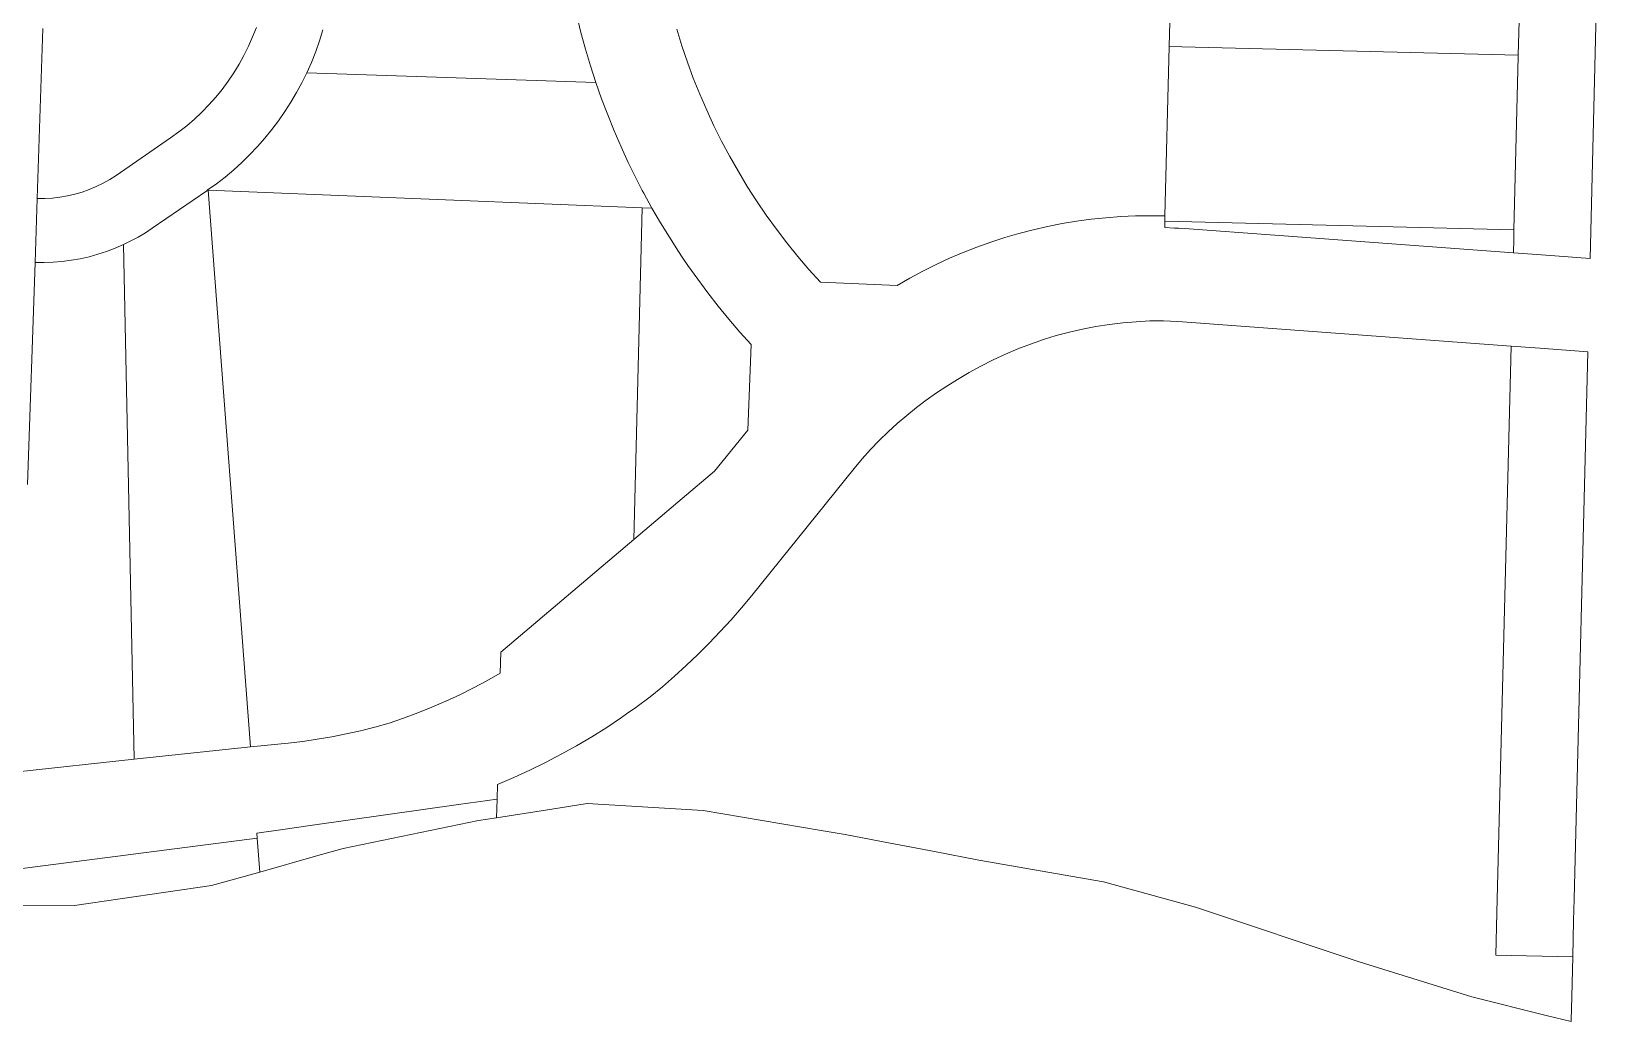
# Model space of a CAD drawing. Header units: feet. Extents: x 865220 to 2774701, y -2240498 to 961524.
# Drawn here: x 2759749 to 2761094, y 950331 to 951181 of the extents above; entities that cross this region are included whole.
import ezdxf

# ---------------------------------------------------------------- set-up
doc = ezdxf.new("R2010")
doc.units = ezdxf.units.FT
doc.header["$LTSCALE"] = 0.015
doc.header["$MEASUREMENT"] = 0
doc.layers.add('Parcels', color=7, linetype='Continuous', lineweight=0)

msp = doc.modelspace()

# ---------------------------------------------------------------- linework, layer by layer
at = {"layer": 'Parcels', "lineweight": 5, "ltscale": 100}
for p, q in [((2760730.4, 951318.2), (2760726.6, 951168.3)), ((2760726.6, 951168.3), (2760730.4, 951318.2)), ((2761030.2, 951310.7), (2761026.5, 951160.8)), ((2761088.2, 950986.3), (2761093.9, 951215.3)), ((2760221.3, 951180.3), (2760217.7, 951194.8)), ((2759759.1, 951183.8), (2759754.1, 951037.9)), ((2759935.7, 951168.5), (2759939.2, 951176.5)), ((2759939.2, 951176.5), (2759942.4, 951184.6)), ((2759999.5, 951182.6), (2759996.6, 951173.1)), ((2760225.2, 951165.9), (2760221.3, 951180.3)), ((2760303.5, 951183.2), (2760307.9, 951169)), ((2759931.8, 951160.7), (2759935.7, 951168.5)), ((2759993.4, 951163.9), (2759989.7, 951154.7)), ((2759996.6, 951173.1), (2759993.4, 951163.9)), ((2760229.5, 951151.6), (2760225.2, 951165.9)), ((2760307.9, 951169), (2760312.7, 951154.9)), ((2760726.6, 951168.3), (2760723, 951022.8)), ((2760737.5, 951168), (2760726.6, 951168.3)), ((2760737.5, 951168), (2760737.5, 951168)), ((2760737.5, 951168), (2761026.5, 951160.8)), ((2759923, 951145.7), (2759927.6, 951153.1)), ((2759927.6, 951153.1), (2759931.8, 951160.7)), ((2759989.7, 951154.7), (2759985.7, 951145.7)), ((2760234.1, 951137.3), (2760229.5, 951151.6)), ((2760312.7, 951154.9), (2760317.8, 951141)), ((2761026.5, 951159.5), (2761022.8, 951010.9)), ((2761022.8, 951010.9), (2761026.5, 951159.5)), ((2761026.5, 951159.5), (2761026.5, 951160.8)), ((2759913, 951131.5), (2759918.1, 951138.5)), ((2759918.1, 951138.5), (2759923, 951145.7)), ((2759981.5, 951137.1), (2759977, 951128.7)), ((2759985.7, 951145.7), (2759981.5, 951137.1)), ((2760234.1, 951137.3), (2759985.7, 951145.7)), ((2760239, 951123.4), (2760234.1, 951137.3)), ((2760234.1, 951137.3), (2760234.1, 951137.3)), ((2760317.8, 951141), (2760323.4, 951127.3)), ((2759901.7, 951118.2), (2759907.5, 951124.7)), ((2759907.5, 951124.7), (2759913, 951131.5)), ((2759977, 951128.7), (2759972.1, 951120.5)), ((2760244.3, 951109.5), (2760239, 951123.4)), ((2760323.4, 951127.3), (2760329.3, 951113.7)), ((2759889.3, 951106), (2759895.6, 951112)), ((2759895.6, 951112), (2759901.7, 951118.2)), ((2759967, 951112.4), (2759961.5, 951104.6)), ((2759972.1, 951120.5), (2759967, 951112.4)), ((2760249.8, 951095.8), (2760244.3, 951109.5)), ((2760329.3, 951113.7), (2760335.5, 951100.2)), ((2759875.9, 951094.9), (2759882.7, 951100.3)), ((2759882.7, 951100.3), (2759889.3, 951106)), ((2759955.8, 951097), (2759949.7, 951089.6)), ((2759961.5, 951104.6), (2759955.8, 951097)), ((2760255.7, 951082.2), (2760249.8, 951095.8)), ((2760335.5, 951100.2), (2760342.1, 951086.9)), ((2759821.9, 951057.6), (2759868.8, 951089.8)), ((2759868.8, 951089.8), (2759875.9, 951094.9)), ((2759943.4, 951082.4), (2759936.9, 951075.5)), ((2759949.7, 951089.6), (2759943.4, 951082.4)), ((2760261.9, 951068.8), (2760255.7, 951082.2)), ((2760342.1, 951086.9), (2760349.1, 951073.8)), ((2759930, 951068.8), (2759923, 951062.4)), ((2759936.9, 951075.5), (2759930, 951068.8)), ((2760268.4, 951055.5), (2760261.9, 951068.8)), ((2760349.1, 951073.8), (2760356.5, 951060.9)), ((2759816.4, 951054.1), (2759821.9, 951057.6)), ((2759915.6, 951056.2), (2759908.1, 951050.4)), ((2759923, 951062.4), (2759915.6, 951056.2)), ((2760274, 951044.7), (2760268.4, 951055.5)), ((2760356.5, 951060.9), (2760364.1, 951048.2)), ((2759780.1, 951040), (2759786.5, 951041.5)), ((2759786.5, 951041.5), (2759792.7, 951043.3)), ((2759792.7, 951043.3), (2759798.9, 951045.5)), ((2759798.9, 951045.5), (2759804.9, 951048)), ((2759804.9, 951048), (2759810.8, 951050.9)), ((2759810.8, 951050.9), (2759816.4, 951054.1)), ((2759899.9, 951044.5), (2759853, 951012.3)), ((2759900.3, 951044.8), (2759899.9, 951044.5)), ((2759908.1, 951050.4), (2759900.3, 951044.8)), ((2759900.3, 951044.8), (2759901.1, 951044.8)), ((2759937.3, 950567), (2759901.1, 951044.8)), ((2759901.1, 951044.8), (2759901.1, 951044.8)), ((2759935.9, 951043.4), (2759901.1, 951044.8)), ((2759935.9, 951043.4), (2760273.8, 951029.8)), ((2760275.2, 951042.4), (2760274, 951044.7)), ((2760282.3, 951029.4), (2760275.2, 951042.4)), ((2760364.1, 951048.2), (2760372.2, 951035.8)), ((2759753.2, 951010.4), (2759754.1, 951037.9)), ((2759754.1, 951037.9), (2759760.7, 951037.8)), ((2759760.7, 951037.8), (2759767.2, 951038.2)), ((2759767.2, 951038.2), (2759773.7, 951038.9)), ((2759773.7, 951038.9), (2759780.1, 951040)), ((2760273.8, 951029.8), (2760266.7, 950745)), ((2760266.7, 950745), (2760273.8, 951029.8)), ((2760282.3, 951029.4), (2760273.8, 951029.8)), ((2760289.6, 951016.9), (2760282.3, 951029.4)), ((2760282.3, 951029.4), (2760282.3, 951029.4)), ((2760372.2, 951035.8), (2760380.5, 951023.5)), ((2760297.2, 951004.5), (2760289.6, 951016.9)), ((2760380.5, 951023.5), (2760389.2, 951011.5)), ((2760622.2, 951013.8), (2760634.6, 951016.3)), ((2760634.6, 951016.3), (2760647.1, 951018.3)), ((2760647.1, 951018.3), (2760659.7, 951020)), ((2760659.7, 951020), (2760672.3, 951021.3)), ((2760672.3, 951021.3), (2760685, 951022.3)), ((2760685, 951022.3), (2760697.6, 951022.8)), ((2760697.6, 951022.8), (2760710.3, 951023)), ((2760710.3, 951023), (2760723, 951022.8)), ((2760722.9, 951018.3), (2760722.8, 951012.8)), ((2760723, 951022.8), (2760722.9, 951018.3)), ((2760734.6, 951018), (2760722.9, 951018.3)), ((2761022.8, 951010.9), (2760734.6, 951018)), ((2760734.6, 951018), (2760734.6, 951018)), ((2759752.3, 950982.9), (2759753.2, 951010.4)), ((2759834.6, 951001.3), (2759828.2, 950998.2)), ((2759840.9, 951004.7), (2759834.6, 951001.3)), ((2759847.1, 951008.4), (2759840.9, 951004.7)), ((2759853, 951012.3), (2759847.1, 951008.4)), ((2760305, 950992.3), (2760297.2, 951004.5)), ((2760389.2, 951011.5), (2760398.2, 950999.7)), ((2760573.3, 951000.3), (2760585.3, 951004.3)), ((2760585.3, 951004.3), (2760597.5, 951007.8)), ((2760597.5, 951007.8), (2760609.8, 951011)), ((2760609.8, 951011), (2760622.2, 951013.8)), ((2760722.8, 951012.8), (2760731.3, 951012.4)), ((2760731.3, 951012.4), (2760734.5, 951012.2)), ((2760734.5, 951012.2), (2760739.8, 951011.9)), ((2760739.8, 951011.9), (2760817.3, 951006.2)), ((2760817.3, 951006.2), (2761022.3, 950991.1)), ((2761022.6, 951003.2), (2761022.3, 950991.1)), ((2761022.6, 951003.2), (2761022.8, 951010.9)), ((2761022.8, 951010.9), (2761022.6, 951003.2)), ((2759798.8, 950987.8), (2759791.1, 950986.1)), ((2759806.3, 950989.9), (2759798.8, 950987.8)), ((2759813.7, 950992.3), (2759806.3, 950989.9)), ((2759821, 950995.1), (2759813.7, 950992.3)), ((2759828.2, 950998.2), (2759821, 950995.1)), ((2759837.4, 950556.4), (2759828.2, 950998.2)), ((2760308.2, 950987.5), (2760305, 950992.3)), ((2760313.2, 950980.2), (2760308.2, 950987.5)), ((2760398.2, 950999.7), (2760407.5, 950988.1)), ((2760407.5, 950988.1), (2760417.1, 950976.9)), ((2760537.9, 950986.4), (2760549.5, 950991.4)), ((2760549.5, 950991.4), (2760561.3, 950996.1)), ((2760561.3, 950996.1), (2760573.3, 951000.3)), ((2761022.3, 950991.1), (2761046.5, 950989.4)), ((2761046.5, 950989.4), (2761088.2, 950986.3)), ((2759752.3, 950982.9), (2759745.9, 950792.1)), ((2759760.1, 950982.8), (2759752.3, 950982.9)), ((2759767.9, 950983.1), (2759760.1, 950982.8)), ((2759775.7, 950983.7), (2759767.9, 950983.1)), ((2759783.4, 950984.8), (2759775.7, 950983.7)), ((2759791.1, 950986.1), (2759783.4, 950984.8)), ((2760321.6, 950968.4), (2760313.2, 950980.2)), ((2760417.1, 950976.9), (2760427.1, 950965.8)), ((2760503.9, 950969.4), (2760515, 950975.4)), ((2760515, 950975.4), (2760526.3, 950981.1)), ((2760526.3, 950981.1), (2760537.9, 950986.4)), ((2760330.3, 950956.8), (2760321.6, 950968.4)), ((2760427.1, 950965.8), (2760492.9, 950963.1)), ((2760492.9, 950963.1), (2760503.9, 950969.4)), ((2760339.2, 950945.3), (2760330.3, 950956.8)), ((2760348.4, 950934.1), (2760339.2, 950945.3)), ((2760357.9, 950923.1), (2760348.4, 950934.1)), ((2760367.6, 950912.3), (2760357.9, 950923.1)), ((2760640.9, 950923), (2760629.6, 950920)), ((2760652.2, 950925.6), (2760640.9, 950923)), ((2760663.7, 950927.8), (2760652.2, 950925.6)), ((2760675.2, 950929.6), (2760663.7, 950927.8)), ((2760686.7, 950931), (2760675.2, 950929.6)), ((2760698.3, 950932), (2760686.7, 950931)), ((2760710, 950932.6), (2760698.3, 950932)), ((2760721.6, 950932.8), (2760710, 950932.6)), ((2760727.8, 950932.5), (2760721.6, 950932.8)), ((2760734, 950932.1), (2760727.8, 950932.5)), ((2761020.3, 950911.1), (2760734, 950932.1)), ((2760364.5, 950838.9), (2760367.6, 950912.3)), ((2760596.6, 950908.7), (2760585.9, 950904.1)), ((2760607.5, 950912.8), (2760596.6, 950908.7)), ((2760618.5, 950916.6), (2760607.5, 950912.8)), ((2760629.6, 950920), (2760618.5, 950916.6)), ((2761020.3, 950911.1), (2761008.2, 950424.7)), ((2761008.2, 950424.7), (2761020.3, 950911.1)), ((2761045.1, 950909.3), (2761020.3, 950911.1)), ((2761020.3, 950911.1), (2761020.3, 950911.1)), ((2761086.2, 950906.2), (2761045.1, 950909.3)), ((2760564.9, 950893.9), (2760554.7, 950888.3)), ((2760575.3, 950899.2), (2760564.9, 950893.9)), ((2760585.9, 950904.1), (2760575.3, 950899.2)), ((2761074.5, 950436.2), (2761086.2, 950906.2)), ((2761086.2, 950906.2), (2761086.2, 950906.2)), ((2760544.8, 950882.3), (2760535.7, 950876.7)), ((2760554.7, 950888.3), (2760544.8, 950882.3)), ((2760526.7, 950870.8), (2760517.9, 950864.7)), ((2760535.7, 950876.7), (2760526.7, 950870.8)), ((2760509.4, 950858.3), (2760501.1, 950851.5)), ((2760517.9, 950864.7), (2760509.4, 950858.3)), ((2760493, 950844.6), (2760485.1, 950837.3)), ((2760501.1, 950851.5), (2760493, 950844.6)), ((2760335.9, 950803.5), (2760364.5, 950838.9)), ((2760477.5, 950829.9), (2760470.1, 950822.1)), ((2760485.1, 950837.3), (2760477.5, 950829.9)), ((2760463, 950814.1), (2760456.1, 950805.9)), ((2760470.1, 950822.1), (2760463, 950814.1)), ((2760308.2, 950780.1), (2760335.9, 950803.5)), ((2760456.1, 950805.9), (2760368, 950697)), ((2760266.7, 950745), (2760308.2, 950780.1)), ((2760152.3, 950648.3), (2760266.7, 950745)), ((2760368, 950697), (2760359.3, 950686.4)), ((2760359.3, 950686.4), (2760350.3, 950676)), ((2760341, 950665.8), (2760331.5, 950655.9)), ((2760350.3, 950676), (2760341, 950665.8)), ((2760331.5, 950655.9), (2760321.8, 950646.2)), ((2760151.9, 950630.1), (2760152.3, 950648.3)), ((2760321.8, 950646.2), (2760311.8, 950636.7)), ((2760140.5, 950623.6), (2760151.9, 950630.1)), ((2760301.6, 950627.5), (2760291.2, 950618.5)), ((2760311.8, 950636.7), (2760301.6, 950627.5)), ((2760105.3, 950606.1), (2760117.2, 950611.6)), ((2760117.2, 950611.6), (2760128.9, 950617.5)), ((2760128.9, 950617.5), (2760140.5, 950623.6)), ((2760291.2, 950618.5), (2760280.6, 950609.7)), ((2760081.1, 950596), (2760093.2, 950600.9)), ((2760093.2, 950600.9), (2760105.3, 950606.1)), ((2760268.4, 950600.7), (2760260.4, 950595.1)), ((2760280.6, 950609.7), (2760268.4, 950600.7)), ((2760044.2, 950583.8), (2760056.4, 950587.2)), ((2760056.4, 950587.2), (2760068.8, 950591.4)), ((2760068.8, 950591.4), (2760081.1, 950596)), ((2760256, 950592), (2760243.4, 950583.6)), ((2760260.4, 950595.1), (2760256, 950592)), ((2759969.8, 950570.1), (2759982.4, 950571.6)), ((2759982.4, 950571.6), (2759994.8, 950573.4)), ((2759994.8, 950573.4), (2760007.3, 950575.5)), ((2760007.3, 950575.5), (2760019.7, 950578)), ((2760019.7, 950578), (2760032, 950580.7)), ((2760032, 950580.7), (2760044.2, 950583.8)), ((2760230.6, 950575.6), (2760217.5, 950567.9)), ((2760243.4, 950583.6), (2760230.6, 950575.6)), ((2759837.4, 950556.4), (2759937.3, 950567)), ((2759937.3, 950567), (2759969.8, 950570.1)), ((2759969.8, 950570.1), (2759969.8, 950570.1)), ((2760204.3, 950560.5), (2760190.9, 950553.5)), ((2760217.5, 950567.9), (2760204.3, 950560.5)), ((2759737.5, 950545.5), (2759837.4, 950556.4)), ((2759837.4, 950556.4), (2759837.4, 950556.4)), ((2760177.3, 950546.8), (2760163.5, 950540.6)), ((2760190.9, 950553.5), (2760177.3, 950546.8)), ((2760149.5, 950534.6), (2760149.2, 950522.1)), ((2760163.5, 950540.6), (2760149.5, 950534.6)), ((2760116.2, 950517.4), (2759990.6, 950499.5)), ((2760149.2, 950522.1), (2760116.2, 950517.4)), ((2760149.2, 950522.1), (2760148.8, 950506)), ((2760148.8, 950506), (2760149.2, 950522.1)), ((2760196.2, 950513.4), (2760226.6, 950518.2)), ((2760226.6, 950518.2), (2760326.3, 950512.2)), ((2760017.1, 950479.6), (2760133.3, 950503.6)), ((2760133.3, 950503.6), (2760148.8, 950506)), ((2760148.8, 950506), (2760196.2, 950513.4)), ((2760326.3, 950512.2), (2760427.7, 950495.1)), ((2759965.3, 950495.9), (2759942.9, 950492.7)), ((2759942.9, 950492.7), (2759943.2, 950488.4)), ((2759990.6, 950499.5), (2759965.3, 950495.9)), ((2760427.7, 950495.1), (2760448.2, 950491.6)), ((2760448.2, 950491.6), (2760485.4, 950484.5)), ((2759943.2, 950488.4), (2759734.7, 950461.5)), ((2759943.2, 950488.4), (2759945.4, 950459.4)), ((2759993.3, 950472.9), (2760017.1, 950479.6)), ((2760485.4, 950484.5), (2760525.1, 950476.9)), ((2760525.1, 950476.9), (2760563.1, 950469.6)), ((2759945.4, 950459.4), (2759993.3, 950472.9)), ((2759993.3, 950472.9), (2759993.3, 950472.9)), ((2760563.1, 950469.6), (2760670.2, 950451)), ((2759903.8, 950447.7), (2759923.7, 950453.3)), ((2759923.7, 950453.3), (2759945.4, 950459.4)), ((2759945.4, 950459.4), (2759945.4, 950459.4)), ((2760670.2, 950451), (2760749.2, 950429.3)), ((2759786.3, 950430.7), (2759903.8, 950447.7)), ((2761074, 950417.8), (2761074.5, 950436.2)), ((2759735.3, 950430.4), (2759786.3, 950430.7)), ((2760749.2, 950429.3), (2760889.9, 950382.4)), ((2761008.2, 950424.7), (2761007.3, 950388.1)), ((2761007.3, 950388.1), (2761008.2, 950424.7)), ((2761073.3, 950386.5), (2761074, 950417.8)), ((2761073.3, 950386.5), (2761007.3, 950388.1)), ((2761072.4, 950352.6), (2761073.3, 950386.5)), ((2760889.9, 950382.4), (2760986.6, 950352.3)), ((2760986.6, 950352.3), (2761050.5, 950336.3)), ((2761071.9, 950331.9), (2761072.2, 950342.4)), ((2761072.2, 950342.4), (2761072.4, 950351.8)), ((2761072.4, 950351.8), (2761072.4, 950352.6)), ((2761050.5, 950336.3), (2761071.9, 950330.9)), ((2761071.9, 950330.9), (2761071.9, 950331.9))]:
    msp.add_line(p, q, dxfattribs=at)

doc.saveas('drawing.dxf')
